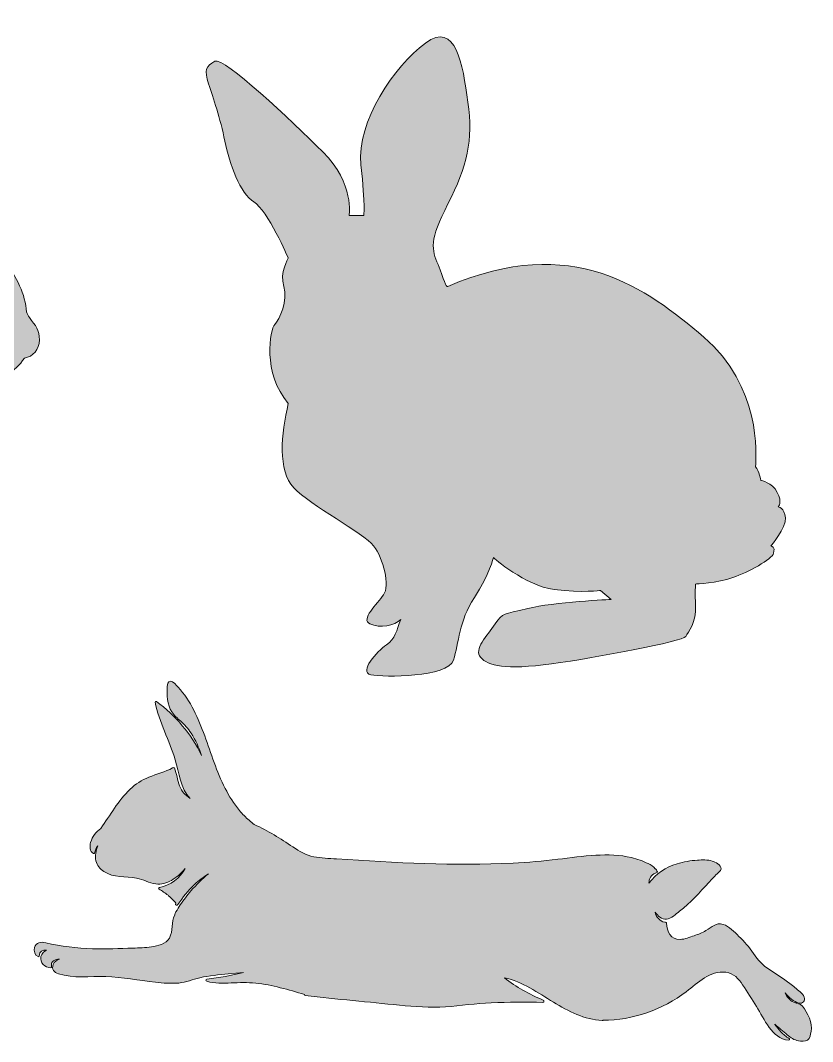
# Model space of a CAD drawing. Header units: inches. Extents: x -2 to 737, y -1000 to -384.
# Drawn here: x 73.3 to 186, y -634.4 to -489.1 of the extents above; entities that cross this region are included whole.
import ezdxf

# ---------------------------------------------------------------- set-up
doc = ezdxf.new("R2010")
doc.units = ezdxf.units.IN
doc.header["$MEASUREMENT"] = 0
doc.layers.add('Layer 1', color=7, linetype='Continuous')

# ---------------------------------------------------------------- blocks, each defined once
blk = doc.blocks.new('block 12')
at = {"layer": 'Layer 1', "true_color": 0x010101}
h = blk.add_hatch(color=178, dxfattribs=at)
h.dxf.hatch_style = 2
edge = h.paths.add_edge_path()
edge.add_spline(control_points=[(0.59, -560.11), (0.59, -561.28), (0.67, -562.43), (1.01, -563.62), (1.54, -565.49), (2.03, -567.46), (2.94, -569.16), (3.21, -569.67), (3.53, -570.12), (3.87, -570.53), (3.64, -570.65), (3.44, -570.81), (3.3, -571.03), (3.4, -571.07), (3.56, -571.16), (3.65, -571.19), (3.45, -571.53), (3.05, -571.63), (2.64, -571.58), (2.77, -571.78), (2.83, -572.11), (2.98, -572.31), (2.21, -572.17), (1.49, -572.04), (0.95, -571.41), (1.4, -572.23), (1.91, -573.43), (2.13, -574.27), (1.84, -574.21), (1.51, -574.37), (1.29, -574.39), (1.49, -574.85), (3.19, -576.88), (1.36, -576.36), (1.84, -576.92), (2.44, -577.23), (2.92, -577.57), (2.6, -577.82), (2.22, -577.73), (1.93, -577.46), (1.97, -577.56), (2, -577.71), (2.05, -577.81), (3.11, -577.91), (3.88, -578.38), (4.68, -578.95), (4.45, -578.95), (4.2, -578.99), (3.96, -578.95), (4.5, -579.01), (4.98, -579.57), (5.49, -579.78), (6.12, -580.04), (6.95, -579.99), (7.49, -580.26), (7.37, -580.3), (7.16, -580.45), (7, -580.5), (8.67, -581.31), (11.27, -580.55), (12.68, -581.26), (12.55, -581.34), (12.39, -581.5), (12.22, -581.59), (12.94, -581.35), (13.85, -581.59), (14.62, -581.43), (15.42, -581.26), (16.07, -580.67), (16.93, -580.88), (16.97, -581.03), (17.04, -581.1), (17.09, -581.23), (17.6, -581.02), (18.12, -580.78), (18.6, -580.53), (18.6, -580.75), (18.75, -580.94), (18.76, -581.16), (19.28, -581.23), (20.64, -580.04), (21.06, -579.66), (21.71, -579.05), (22.13, -578.06), (22.11, -577.13), (22.24, -577.02), (22.39, -576.91), (22.6, -576.84), (23.24, -576.62), (23.61, -576.94), (24.25, -576.52), (24.7, -576.22), (24.82, -575.58), (25.44, -575.89), (25.64, -575.64), (25.84, -575.28), (26.06, -574.93), (26.17, -575.65), (26.25, -576.38), (26.26, -577.11), (26.28, -578.33), (25.93, -579.92), (26.58, -581.03), (27.69, -582.92), (31.51, -582.31), (33.33, -582.32), (35.78, -582.33), (38.2, -582.08), (40.6, -581.66), (43.13, -581.21), (45.67, -581.18), (48.21, -580.91), (50.59, -580.66), (53.03, -581.08), (54.86, -579.2), (54.84, -579.17), (54.82, -579.15), (54.79, -579.12), (55.37, -578.98), (55.94, -578.8), (56.55, -578.55), (56.6, -578.46), (56.61, -578.18), (56.61, -578.08), (56.68, -578.06), (56.76, -578.05), (56.83, -578.04), (56.73, -577.92), (56.68, -577.65), (56.62, -577.55), (57.04, -577.62), (57.5, -577.53), (57.76, -577.2), (56.72, -577.22), (55.57, -576.18), (54.6, -575.89), (54.12, -575.74), (53.45, -575.64), (52.97, -575.4), (52.84, -575.34), (52.71, -575.23), (52.59, -575.12), (53.03, -574.96), (53.5, -574.83), (53.85, -574.79), (53.88, -574.01), (52.46, -572.59), (51.83, -572.19), (50.67, -571.46), (49.87, -572), (49.66, -570.2), (49.41, -568.07), (48.85, -565.95), (48.67, -563.84), (49.01, -563.62), (49.31, -563.31), (49.52, -563.03), (50.08, -562.25), (49.83, -562.06), (50.95, -561.95), (50.99, -561.49), (50.98, -561), (51.04, -560.54), (51.14, -560.59), (51.4, -560.6), (51.5, -560.66), (51.49, -560.16), (51.86, -559.91), (52.3, -559.76), (52.34, -559.39), (52.34, -558.99), (52.39, -558.62), (52.73, -559.13), (53.23, -559.37), (53.72, -559.79), (53.79, -559.01), (53.6, -557.9), (53.95, -557.23), (54.85, -558.04), (54.89, -557.27), (55.35, -556.6), (55.71, -556.09), (55.26, -555.99), (55.97, -556.11), (56.49, -556.2), (56.49, -556.92), (57.15, -556.78), (57.21, -556.19), (57.2, -555.58), (57.25, -554.99), (57.42, -555.03), (57.69, -554.93), (57.86, -554.97), (57.84, -554.25), (58.05, -552.58), (58.96, -552.65), (59.04, -551.07), (59.62, -551.27), (60.31, -550.34), (60.67, -549.84), (60.49, -549.32), (60.65, -548.79), (60.78, -548.37), (61.09, -548.12), (61.2, -547.76), (61.35, -547.22), (61.16, -546.79), (61.44, -546.31), (61.56, -546.12), (61.92, -546.21), (62.06, -545.96), (62.22, -545.69), (62.09, -545.43), (62.19, -545.16), (62.38, -544.6), (62.79, -543.7), (62.59, -543.03), (62.92, -542.72), (63.26, -542.43), (63.46, -542.16), (63.81, -541.65), (64.08, -540.15), (64.75, -540.44), (64.78, -540.01), (64.91, -539.44), (65.2, -539.11), (65.36, -538.91), (65.62, -538.82), (65.84, -538.7), (66.17, -538.93), (66.52, -539.15), (66.85, -539.35), (68, -540.08), (70.02, -540.18), (71.24, -539.55), (72.46, -538.91), (73.14, -538.19), (73.88, -537.17), (75.07, -536.99), (75.96, -535.95), (75.99, -534.59), (76.02, -533.19), (75.45, -532.54), (74.56, -531.42), (74.38, -531.18), (74.27, -530.89), (74.16, -530.61), (74.16, -530.61), (74.16, -530.61), (74.16, -530.61), (73.99, -528.25), (72.72, -525.33), (71.13, -523.74), (70.11, -522.73), (68.91, -521.89), (67.82, -520.95), (66.61, -519.92), (65.21, -519.41), (63.8, -518.68), (63.17, -518.35), (62.54, -517.99), (61.91, -517.63), (64.2, -514.06), (65.46, -509.18), (65.38, -504.99), (65.34, -502.64), (65.03, -500.2), (64.74, -497.87), (64.46, -495.65), (63.35, -492.97), (61.44, -495.79), (60.1, -497.78), (59.5, -500.3), (58.91, -502.64), (58.51, -499.68), (57.58, -497.02), (55.39, -494.68), (53.35, -492.5), (48.85, -489.33), (47.22, -493.59), (45.84, -497.21), (46.32, -502.23), (46.85, -506), (47.39, -509.82), (48.93, -513.22), (50.71, -516.56), (50.74, -517.36), (50.61, -518.49), (50.28, -518.67), (50.44, -519.16), (50.68, -519.75), (50.67, -520.27), (50.61, -520.31), (50.57, -520.32), (50.52, -520.35), (50.67, -520.64), (50.99, -521.15), (51.14, -521.52), (51.06, -521.51), (50.96, -521.52), (50.88, -521.52), (50.9, -521.63), (50.86, -521.72), (50.9, -521.82), (50.46, -521.73), (49.93, -522), (49.45, -522.01), (49.61, -522.21), (49.79, -522.41), (49.93, -522.61), (49.25, -522.64), (50.05, -523.2), (50.27, -523.33), (50.27, -523.38), (50.26, -523.49), (50.26, -523.54), (49.89, -523.69), (49.56, -523.98), (49.15, -523.98), (49.19, -524.07), (49.16, -524.25), (49.19, -524.34), (48.94, -524.37), (48.88, -524.44), (48.88, -524.71), (48.52, -524.72), (48.15, -524.68), (47.78, -524.69), (48.15, -525.28), (48.31, -526.09), (48.75, -526.61), (48.62, -526.54), (48.39, -526.48), (48.25, -526.38), (48.27, -526.48), (48.25, -526.56), (48.28, -526.67), (48.1, -526.61), (47.91, -526.51), (47.73, -526.44), (47.67, -527.06), (47.87, -527.86), (47.8, -528.51), (46.08, -527.18), (43.25, -527.6), (41.16, -528.37), (37.1, -527.21), (33.22, -526.44), (28.99, -527.11), (24.85, -527.77), (20.51, -528.92), (16.9, -531.14), (13.53, -533.22), (10.15, -535.94), (7.36, -538.78), (4.09, -542.12), (2.34, -545.98), (1.18, -550.49), (0.29, -553.98), (-0.63, -557.18), (0.59, -560.11)], knot_values=[0, 0, 0, 0, 1, 1, 1, 2, 2, 2, 3, 3, 3, 4, 4, 4, 5, 5, 5, 6, 6, 6, 7, 7, 7, 8, 8, 8, 9, 9, 9, 10, 10, 10, 11, 11, 11, 12, 12, 12, 13, 13, 13, 14, 14, 14, 15, 15, 15, 16, 16, 16, 17, 17, 17, 18, 18, 18, 19, 19, 19, 20, 20, 20, 21, 21, 21, 22, 22, 22, 23, 23, 23, 24, 24, 24, 25, 25, 25, 26, 26, 26, 27, 27, 27, 28, 28, 28, 29, 29, 29, 30, 30, 30, 31, 31, 31, 32, 32, 32, 33, 33, 33, 34, 34, 34, 35, 35, 35, 36, 36, 36, 37, 37, 37, 38, 38, 38, 39, 39, 39, 40, 40, 40, 41, 41, 41, 42, 42, 42, 43, 43, 43, 44, 44, 44, 45, 45, 45, 46, 46, 46, 47, 47, 47, 48, 48, 48, 49, 49, 49, 50, 50, 50, 51, 51, 51, 52, 52, 52, 53, 53, 53, 54, 54, 54, 55, 55, 55, 56, 56, 56, 57, 57, 57, 58, 58, 58, 59, 59, 59, 60, 60, 60, 61, 61, 61, 62, 62, 62, 63, 63, 63, 64, 64, 64, 65, 65, 65, 66, 66, 66, 67, 67, 67, 68, 68, 68, 69, 69, 69, 70, 70, 70, 71, 71, 71, 72, 72, 72, 73, 73, 73, 74, 74, 74, 75, 75, 75, 76, 76, 76, 77, 77, 77, 78, 78, 78, 79, 79, 79, 80, 80, 80, 81, 81, 81, 82, 82, 82, 83, 83, 83, 84, 84, 84, 85, 85, 85, 86, 86, 86, 87, 87, 87, 88, 88, 88, 89, 89, 89, 90, 90, 90, 91, 91, 91, 92, 92, 92, 93, 93, 93, 94, 94, 94, 95, 95, 95, 96, 96, 96, 97, 97, 97, 98, 98, 98, 99, 99, 99, 100, 100, 100, 101, 101, 101, 102, 102, 102, 103, 103, 103, 104, 104, 104, 105, 105, 105, 106, 106, 106, 107, 107, 107, 108, 108, 108, 109, 109, 109, 110, 110, 110, 111, 111, 111, 112, 112, 112, 113, 113, 113, 114, 114, 114, 115, 115, 115, 116, 116, 116, 117, 117, 117, 118, 118, 118, 119, 119, 119, 120, 120, 120, 120], degree=3, periodic=1)
edge = h.paths.add_edge_path()
edge.add_spline(control_points=[(38.67, -574.02), (39.26, -572.93), (39.44, -571.56), (39.77, -570.37), (39.9, -569.88), (40.31, -569.1), (40.59, -568.37), (40.86, -569.03), (41.12, -569.69), (41.41, -570.33), (41.86, -571.31), (42.04, -572.49), (42.44, -573.52), (41.12, -573.47), (40.05, -573.32), (38.67, -574.02)], knot_values=[0, 0, 0, 0, 1, 1, 1, 2, 2, 2, 3, 3, 3, 4, 4, 4, 5, 5, 5, 5], degree=3, periodic=1)
at = {"layer": 'Layer 1', "lineweight": 0}
for points, knots in [([(0.59, -560.11), (0.59, -561.28), (0.67, -562.43), (1.01, -563.62), (1.54, -565.49), (2.03, -567.46), (2.94, -569.16), (3.21, -569.67), (3.53, -570.12), (3.87, -570.53), (3.64, -570.65), (3.44, -570.81), (3.3, -571.03), (3.4, -571.07), (3.56, -571.16), (3.65, -571.19), (3.45, -571.53), (3.05, -571.63), (2.64, -571.58), (2.77, -571.78), (2.83, -572.11), (2.98, -572.31), (2.21, -572.17), (1.49, -572.04), (0.95, -571.41), (1.4, -572.23), (1.91, -573.43), (2.13, -574.27), (1.84, -574.21), (1.51, -574.37), (1.29, -574.39), (1.49, -574.85), (3.19, -576.88), (1.36, -576.36), (1.84, -576.92), (2.44, -577.23), (2.92, -577.57), (2.6, -577.82), (2.22, -577.73), (1.93, -577.46), (1.97, -577.56), (2, -577.71), (2.05, -577.81), (3.11, -577.91), (3.88, -578.38), (4.68, -578.95), (4.45, -578.95), (4.2, -578.99), (3.96, -578.95), (4.5, -579.01), (4.98, -579.57), (5.49, -579.78), (6.12, -580.04), (6.95, -579.99), (7.49, -580.26), (7.37, -580.3), (7.16, -580.45), (7, -580.5), (8.67, -581.31), (11.27, -580.55), (12.68, -581.26), (12.55, -581.34), (12.39, -581.5), (12.22, -581.59), (12.94, -581.35), (13.85, -581.59), (14.62, -581.43), (15.42, -581.26), (16.07, -580.67), (16.93, -580.88), (16.97, -581.03), (17.04, -581.1), (17.09, -581.23), (17.6, -581.02), (18.12, -580.78), (18.6, -580.53), (18.6, -580.75), (18.75, -580.94), (18.76, -581.16), (19.28, -581.23), (20.64, -580.04), (21.06, -579.66), (21.71, -579.05), (22.13, -578.06), (22.11, -577.13), (22.24, -577.02), (22.39, -576.91), (22.6, -576.84), (23.24, -576.62), (23.61, -576.94), (24.25, -576.52), (24.7, -576.22), (24.82, -575.58), (25.44, -575.89), (25.64, -575.64), (25.84, -575.28), (26.06, -574.93), (26.17, -575.65), (26.25, -576.38), (26.26, -577.11), (26.28, -578.33), (25.93, -579.92), (26.58, -581.03), (27.69, -582.92), (31.51, -582.31), (33.33, -582.32), (35.78, -582.33), (38.2, -582.08), (40.6, -581.66), (43.13, -581.21), (45.67, -581.18), (48.21, -580.91), (50.59, -580.66), (53.03, -581.08), (54.86, -579.2), (54.84, -579.17), (54.82, -579.15), (54.79, -579.12), (55.37, -578.98), (55.94, -578.8), (56.55, -578.55), (56.6, -578.46), (56.61, -578.18), (56.61, -578.08), (56.68, -578.06), (56.76, -578.05), (56.83, -578.04), (56.73, -577.92), (56.68, -577.65), (56.62, -577.55), (57.04, -577.62), (57.5, -577.53), (57.76, -577.2), (56.72, -577.22), (55.57, -576.18), (54.6, -575.89), (54.12, -575.74), (53.45, -575.64), (52.97, -575.4), (52.84, -575.34), (52.71, -575.23), (52.59, -575.12), (53.03, -574.96), (53.5, -574.83), (53.85, -574.79), (53.88, -574.01), (52.46, -572.59), (51.83, -572.19), (50.67, -571.46), (49.87, -572), (49.66, -570.2), (49.41, -568.07), (48.85, -565.95), (48.67, -563.84), (49.01, -563.62), (49.31, -563.31), (49.52, -563.03), (50.08, -562.25), (49.83, -562.06), (50.95, -561.95), (50.99, -561.49), (50.98, -561), (51.04, -560.54), (51.14, -560.59), (51.4, -560.6), (51.5, -560.66), (51.49, -560.16), (51.86, -559.91), (52.3, -559.76), (52.34, -559.39), (52.34, -558.99), (52.39, -558.62), (52.73, -559.13), (53.23, -559.37), (53.72, -559.79), (53.79, -559.01), (53.6, -557.9), (53.95, -557.23), (54.85, -558.04), (54.89, -557.27), (55.35, -556.6), (55.71, -556.09), (55.26, -555.99), (55.97, -556.11), (56.49, -556.2), (56.49, -556.92), (57.15, -556.78), (57.21, -556.19), (57.2, -555.58), (57.25, -554.99), (57.42, -555.03), (57.69, -554.93), (57.86, -554.97), (57.84, -554.25), (58.05, -552.58), (58.96, -552.65), (59.04, -551.07), (59.62, -551.27), (60.31, -550.34), (60.67, -549.84), (60.49, -549.32), (60.65, -548.79), (60.78, -548.37), (61.09, -548.12), (61.2, -547.76), (61.35, -547.22), (61.16, -546.79), (61.44, -546.31), (61.56, -546.12), (61.92, -546.21), (62.06, -545.96), (62.22, -545.69), (62.09, -545.43), (62.19, -545.16), (62.38, -544.6), (62.79, -543.7), (62.59, -543.03), (62.92, -542.72), (63.26, -542.43), (63.46, -542.16), (63.81, -541.65), (64.08, -540.15), (64.75, -540.44), (64.78, -540.01), (64.91, -539.44), (65.2, -539.11), (65.36, -538.91), (65.62, -538.82), (65.84, -538.7), (66.17, -538.93), (66.52, -539.15), (66.85, -539.35), (68, -540.08), (70.02, -540.18), (71.24, -539.55), (72.46, -538.91), (73.14, -538.19), (73.88, -537.17), (75.07, -536.99), (75.96, -535.95), (75.99, -534.59), (76.02, -533.19), (75.45, -532.54), (74.56, -531.42), (74.38, -531.18), (74.27, -530.89), (74.16, -530.61), (74.16, -530.61), (74.16, -530.61), (74.16, -530.61), (73.99, -528.25), (72.72, -525.33), (71.13, -523.74), (70.11, -522.73), (68.91, -521.89), (67.82, -520.95), (66.61, -519.92), (65.21, -519.41), (63.8, -518.68), (63.17, -518.35), (62.54, -517.99), (61.91, -517.63), (64.2, -514.06), (65.46, -509.18), (65.38, -504.99), (65.34, -502.64), (65.03, -500.2), (64.74, -497.87), (64.46, -495.65), (63.35, -492.97), (61.44, -495.79), (60.1, -497.78), (59.5, -500.3), (58.91, -502.64), (58.51, -499.68), (57.58, -497.02), (55.39, -494.68), (53.35, -492.5), (48.85, -489.33), (47.22, -493.59), (45.84, -497.21), (46.32, -502.23), (46.85, -506), (47.39, -509.82), (48.93, -513.22), (50.71, -516.56), (50.74, -517.36), (50.61, -518.49), (50.28, -518.67), (50.44, -519.16), (50.68, -519.75), (50.67, -520.27), (50.61, -520.31), (50.57, -520.32), (50.52, -520.35), (50.67, -520.64), (50.99, -521.15), (51.14, -521.52), (51.06, -521.51), (50.96, -521.52), (50.88, -521.52), (50.9, -521.63), (50.86, -521.72), (50.9, -521.82), (50.46, -521.73), (49.93, -522), (49.45, -522.01), (49.61, -522.21), (49.79, -522.41), (49.93, -522.61), (49.25, -522.64), (50.05, -523.2), (50.27, -523.33), (50.27, -523.38), (50.26, -523.49), (50.26, -523.54), (49.89, -523.69), (49.56, -523.98), (49.15, -523.98), (49.19, -524.07), (49.16, -524.25), (49.19, -524.34), (48.94, -524.37), (48.88, -524.44), (48.88, -524.71), (48.52, -524.72), (48.15, -524.68), (47.78, -524.69), (48.15, -525.28), (48.31, -526.09), (48.75, -526.61), (48.62, -526.54), (48.39, -526.48), (48.25, -526.38), (48.27, -526.48), (48.25, -526.56), (48.28, -526.67), (48.1, -526.61), (47.91, -526.51), (47.73, -526.44), (47.67, -527.06), (47.87, -527.86), (47.8, -528.51), (46.08, -527.18), (43.25, -527.6), (41.16, -528.37), (37.1, -527.21), (33.22, -526.44), (28.99, -527.11), (24.85, -527.77), (20.51, -528.92), (16.9, -531.14), (13.53, -533.22), (10.15, -535.94), (7.36, -538.78), (4.09, -542.12), (2.34, -545.98), (1.18, -550.49), (0.29, -553.98), (-0.63, -557.18), (0.59, -560.11)], [0, 0, 0, 0, 1, 1, 1, 2, 2, 2, 3, 3, 3, 4, 4, 4, 5, 5, 5, 6, 6, 6, 7, 7, 7, 8, 8, 8, 9, 9, 9, 10, 10, 10, 11, 11, 11, 12, 12, 12, 13, 13, 13, 14, 14, 14, 15, 15, 15, 16, 16, 16, 17, 17, 17, 18, 18, 18, 19, 19, 19, 20, 20, 20, 21, 21, 21, 22, 22, 22, 23, 23, 23, 24, 24, 24, 25, 25, 25, 26, 26, 26, 27, 27, 27, 28, 28, 28, 29, 29, 29, 30, 30, 30, 31, 31, 31, 32, 32, 32, 33, 33, 33, 34, 34, 34, 35, 35, 35, 36, 36, 36, 37, 37, 37, 38, 38, 38, 39, 39, 39, 40, 40, 40, 41, 41, 41, 42, 42, 42, 43, 43, 43, 44, 44, 44, 45, 45, 45, 46, 46, 46, 47, 47, 47, 48, 48, 48, 49, 49, 49, 50, 50, 50, 51, 51, 51, 52, 52, 52, 53, 53, 53, 54, 54, 54, 55, 55, 55, 56, 56, 56, 57, 57, 57, 58, 58, 58, 59, 59, 59, 60, 60, 60, 61, 61, 61, 62, 62, 62, 63, 63, 63, 64, 64, 64, 65, 65, 65, 66, 66, 66, 67, 67, 67, 68, 68, 68, 69, 69, 69, 70, 70, 70, 71, 71, 71, 72, 72, 72, 73, 73, 73, 74, 74, 74, 75, 75, 75, 76, 76, 76, 77, 77, 77, 78, 78, 78, 79, 79, 79, 80, 80, 80, 81, 81, 81, 82, 82, 82, 83, 83, 83, 84, 84, 84, 85, 85, 85, 86, 86, 86, 87, 87, 87, 88, 88, 88, 89, 89, 89, 90, 90, 90, 91, 91, 91, 92, 92, 92, 93, 93, 93, 94, 94, 94, 95, 95, 95, 96, 96, 96, 97, 97, 97, 98, 98, 98, 99, 99, 99, 100, 100, 100, 101, 101, 101, 102, 102, 102, 103, 103, 103, 104, 104, 104, 105, 105, 105, 106, 106, 106, 107, 107, 107, 108, 108, 108, 109, 109, 109, 110, 110, 110, 111, 111, 111, 112, 112, 112, 113, 113, 113, 114, 114, 114, 115, 115, 115, 116, 116, 116, 117, 117, 117, 118, 118, 118, 119, 119, 119, 120, 120, 120, 120]), ([(38.67, -574.02), (39.26, -572.93), (39.44, -571.56), (39.77, -570.37), (39.9, -569.88), (40.31, -569.1), (40.59, -568.37), (40.86, -569.03), (41.12, -569.69), (41.41, -570.33), (41.86, -571.31), (42.04, -572.49), (42.44, -573.52), (41.12, -573.47), (40.05, -573.32), (38.67, -574.02)], [0, 0, 0, 0, 1, 1, 1, 2, 2, 2, 3, 3, 3, 4, 4, 4, 5, 5, 5, 5])]:
    blk.add_open_spline(points, degree=3, knots=knots, dxfattribs=at)
blk = doc.blocks.new('block 11')
at = {"layer": 'Layer 1', "true_color": 0x231f20}
h = blk.add_hatch(color=179, dxfattribs=at)
h.dxf.hatch_style = 2
edge = h.paths.add_edge_path()
edge.add_spline(control_points=[(134.13, -526.97), (133.76, -527.13), (133.62, -526.06), (132.71, -523.87), (131.81, -521.68), (131.42, -520.51), (134.13, -515.22), (136.84, -509.93), (137.75, -506.19), (136.97, -500.76), (136.2, -495.34), (135.29, -489.15), (130.91, -492.37), (126.52, -495.6), (121.1, -503.6), (121.74, -509.67), (122.39, -515.74), (122.13, -516.9), (122.13, -516.9), (122.13, -516.9), (120.06, -516.9), (120.06, -516.9), (120.06, -516.9), (120.84, -512.38), (116.32, -507.86), (111.8, -503.35), (102.25, -494.31), (100.96, -494.96), (99.67, -495.6), (99.41, -496.25), (100.06, -498.18), (100.7, -500.12), (101.73, -503.09), (102.38, -506.31), (103.02, -509.54), (104.57, -513.8), (106.51, -514.96), (108.45, -516.12), (111.41, -522.97), (111.41, -522.97), (111.41, -522.97), (110.12, -525.03), (110.77, -526.97), (111.41, -528.9), (110.12, -531.74), (109.48, -532.39), (108.83, -533.03), (107.67, -539.36), (111.41, -543.62), (110.38, -548.01), (109.87, -553.17), (112.19, -555.62), (114.51, -558.08), (122.13, -562.08), (123.55, -563.88), (124.97, -565.69), (125.87, -569.56), (124.97, -570.85), (124.06, -572.15), (121.61, -574.34), (123.03, -574.99), (124.45, -575.63), (126.52, -575.24), (127.42, -574.34), (126.78, -576.02), (126.65, -577.05), (125.36, -577.95), (124.06, -578.86), (121.35, -581.83), (123.16, -582.21), (124.97, -582.6), (134.13, -582.6), (134.91, -580.15), (135.68, -577.7), (135.68, -574.6), (137.88, -571.24), (140.07, -567.89), (140.59, -565.56), (140.59, -565.56), (140.59, -565.56), (145.1, -569.56), (149.24, -570.08), (153.37, -570.6), (155.82, -570.21), (155.82, -570.21), (155.82, -570.21), (157.37, -571.5), (157.37, -571.5), (157.37, -571.5), (149.11, -571.89), (145.49, -572.79), (141.88, -573.69), (142.01, -573.31), (140.84, -574.99), (139.68, -576.66), (137.75, -578.6), (138.78, -579.76), (139.81, -580.92), (142.26, -581.57), (148.85, -580.66), (155.43, -579.76), (167.56, -577.44), (167.95, -576.79), (168.34, -576.15), (169.5, -574.6), (169.37, -572.53), (169.24, -570.47), (169.37, -569.31), (169.37, -569.31), (169.37, -569.31), (172.47, -569.18), (174.66, -568.4), (176.86, -567.63), (180.21, -565.82), (180.47, -564.92), (180.73, -564.01), (180.09, -563.88), (180.09, -563.88), (180.09, -563.88), (182.28, -561.3), (182.15, -559.88), (182.02, -558.46), (181.12, -558.33), (181.12, -558.33), (181.12, -558.33), (181.76, -557.69), (180.99, -556.27), (180.21, -554.85), (178.67, -554.59), (178.67, -554.59), (178.67, -554.59), (178.41, -553.17), (177.89, -552.65), (178.02, -550.85), (178.67, -541.17), (170.53, -534.2), (162.4, -527.23), (151.82, -519.35), (134.13, -526.97)], knot_values=[0, 0, 0, 0, 1, 1, 1, 2, 2, 2, 3, 3, 3, 4, 4, 4, 5, 5, 5, 6, 6, 6, 7, 7, 7, 8, 8, 8, 9, 9, 9, 10, 10, 10, 11, 11, 11, 12, 12, 12, 13, 13, 13, 14, 14, 14, 15, 15, 15, 16, 16, 16, 17, 17, 17, 18, 18, 18, 19, 19, 19, 20, 20, 20, 21, 21, 21, 22, 22, 22, 23, 23, 23, 24, 24, 24, 25, 25, 25, 26, 26, 26, 27, 27, 27, 28, 28, 28, 29, 29, 29, 30, 30, 30, 31, 31, 31, 32, 32, 32, 33, 33, 33, 34, 34, 34, 35, 35, 35, 36, 36, 36, 37, 37, 37, 38, 38, 38, 39, 39, 39, 40, 40, 40, 41, 41, 41, 42, 42, 42, 43, 43, 43, 44, 44, 44, 45, 45, 45, 46, 46, 46, 46], degree=3, periodic=1)
at = {"layer": 'Layer 1', "lineweight": 0}
blk.add_open_spline([(134.13, -526.97), (133.76, -527.13), (133.62, -526.06), (132.71, -523.87), (131.81, -521.68), (131.42, -520.51), (134.13, -515.22), (136.84, -509.93), (137.75, -506.19), (136.97, -500.76), (136.2, -495.34), (135.29, -489.15), (130.91, -492.37), (126.52, -495.6), (121.1, -503.6), (121.74, -509.67), (122.39, -515.74), (122.13, -516.9), (122.13, -516.9), (122.13, -516.9), (120.06, -516.9), (120.06, -516.9), (120.06, -516.9), (120.84, -512.38), (116.32, -507.86), (111.8, -503.35), (102.25, -494.31), (100.96, -494.96), (99.67, -495.6), (99.41, -496.25), (100.06, -498.18), (100.7, -500.12), (101.73, -503.09), (102.38, -506.31), (103.02, -509.54), (104.57, -513.8), (106.51, -514.96), (108.45, -516.12), (111.41, -522.97), (111.41, -522.97), (111.41, -522.97), (110.12, -525.03), (110.77, -526.97), (111.41, -528.9), (110.12, -531.74), (109.48, -532.39), (108.83, -533.03), (107.67, -539.36), (111.41, -543.62), (110.38, -548.01), (109.87, -553.17), (112.19, -555.62), (114.51, -558.08), (122.13, -562.08), (123.55, -563.88), (124.97, -565.69), (125.87, -569.56), (124.97, -570.85), (124.06, -572.15), (121.61, -574.34), (123.03, -574.99), (124.45, -575.63), (126.52, -575.24), (127.42, -574.34), (126.78, -576.02), (126.65, -577.05), (125.36, -577.95), (124.06, -578.86), (121.35, -581.83), (123.16, -582.21), (124.97, -582.6), (134.13, -582.6), (134.91, -580.15), (135.68, -577.7), (135.68, -574.6), (137.88, -571.24), (140.07, -567.89), (140.59, -565.56), (140.59, -565.56), (140.59, -565.56), (145.1, -569.56), (149.24, -570.08), (153.37, -570.6), (155.82, -570.21), (155.82, -570.21), (155.82, -570.21), (157.37, -571.5), (157.37, -571.5), (157.37, -571.5), (149.11, -571.89), (145.49, -572.79), (141.88, -573.69), (142.01, -573.31), (140.84, -574.99), (139.68, -576.66), (137.75, -578.6), (138.78, -579.76), (139.81, -580.92), (142.26, -581.57), (148.85, -580.66), (155.43, -579.76), (167.56, -577.44), (167.95, -576.79), (168.34, -576.15), (169.5, -574.6), (169.37, -572.53), (169.24, -570.47), (169.37, -569.31), (169.37, -569.31), (169.37, -569.31), (172.47, -569.18), (174.66, -568.4), (176.86, -567.63), (180.21, -565.82), (180.47, -564.92), (180.73, -564.01), (180.09, -563.88), (180.09, -563.88), (180.09, -563.88), (182.28, -561.3), (182.15, -559.88), (182.02, -558.46), (181.12, -558.33), (181.12, -558.33), (181.12, -558.33), (181.76, -557.69), (180.99, -556.27), (180.21, -554.85), (178.67, -554.59), (178.67, -554.59), (178.67, -554.59), (178.41, -553.17), (177.89, -552.65), (178.02, -550.85), (178.67, -541.17), (170.53, -534.2), (162.4, -527.23), (151.82, -519.35), (134.13, -526.97)], degree=3, knots=[0, 0, 0, 0, 1, 1, 1, 2, 2, 2, 3, 3, 3, 4, 4, 4, 5, 5, 5, 6, 6, 6, 7, 7, 7, 8, 8, 8, 9, 9, 9, 10, 10, 10, 11, 11, 11, 12, 12, 12, 13, 13, 13, 14, 14, 14, 15, 15, 15, 16, 16, 16, 17, 17, 17, 18, 18, 18, 19, 19, 19, 20, 20, 20, 21, 21, 21, 22, 22, 22, 23, 23, 23, 24, 24, 24, 25, 25, 25, 26, 26, 26, 27, 27, 27, 28, 28, 28, 29, 29, 29, 30, 30, 30, 31, 31, 31, 32, 32, 32, 33, 33, 33, 34, 34, 34, 35, 35, 35, 36, 36, 36, 37, 37, 37, 38, 38, 38, 39, 39, 39, 40, 40, 40, 41, 41, 41, 42, 42, 42, 43, 43, 43, 44, 44, 44, 45, 45, 45, 46, 46, 46, 46], dxfattribs=at)
at = {"layer": 'Layer 1'}
blk.add_blockref('block 12', (0, 0), dxfattribs=at)

msp = doc.modelspace()

# ---------------------------------------------------------------- hatches: boundary and pattern name
at = {"layer": 'Layer 1', "true_color": 0x010101}
h = msp.add_hatch(color=178, dxfattribs=at)
h.dxf.hatch_style = 2
edge = h.paths.add_edge_path()
edge.add_spline(control_points=[(184.56, -629.34), (184.25, -628.96), (183.75, -629), (183.32, -628.78), (182.76, -628.5), (182.35, -628.03), (182.11, -627.47), (182.65, -628.08), (183.29, -628.75), (184.08, -628.93), (184.61, -629.04), (184.98, -628.59), (184.83, -628.08), (184.74, -627.75), (184.46, -627.52), (184.22, -627.31), (183.74, -626.91), (183.27, -626.51), (182.77, -626.13), (181.86, -625.43), (180.9, -624.8), (179.93, -624.18), (178.94, -623.55), (178.23, -622.82), (177.58, -621.85), (176.98, -620.96), (176.3, -620.16), (175.52, -619.42), (174.87, -618.8), (174.16, -618.01), (173.28, -617.72), (172.27, -617.4), (171.65, -618.14), (170.84, -618.6), (170.31, -618.9), (169.73, -619.13), (169.15, -619.33), (168.52, -619.55), (167.84, -619.83), (167.17, -619.87), (165.84, -619.94), (165.28, -618.7), (165.21, -617.57), (165.26, -617.54), (165.25, -617.45), (165.18, -617.44), (165.14, -617.38), (165.05, -617.37), (164.98, -617.41), (164.28, -617.26), (163.7, -616.67), (163.62, -615.96), (163.96, -616.52), (164.55, -617.05), (165.22, -616.99), (165.88, -616.92), (166.57, -616.25), (167.08, -615.86), (168.62, -614.66), (169.92, -613.17), (171.26, -611.76), (171.64, -611.35), (172.02, -610.94), (172.41, -610.54), (172.57, -610.37), (172.94, -610.11), (172.98, -609.84), (173.06, -609.27), (172.15, -608.85), (171.74, -608.71), (171.07, -608.49), (170.32, -608.55), (169.63, -608.59), (168.64, -608.65), (167.67, -608.81), (166.73, -609.1), (165.14, -609.6), (163.7, -610.5), (162.73, -611.86), (162.69, -611.24), (163.06, -610.66), (163.63, -610.44), (163.64, -610.44), (163.64, -610.43), (163.64, -610.43), (163.72, -610.4), (163.81, -610.38), (163.89, -610.36), (164.02, -610.34), (163.96, -610.16), (163.84, -610.17), (163.86, -610.04), (163.8, -609.9), (163.64, -609.84), (163.63, -609.84), (163.62, -609.84), (163.61, -609.84), (163.43, -609.48), (162.98, -609.26), (162.63, -609.08), (161.87, -608.7), (161.07, -608.42), (160.24, -608.22), (158.58, -607.83), (156.86, -607.79), (155.16, -607.89), (153.35, -607.99), (151.56, -608.25), (149.76, -608.46), (147.64, -608.71), (145.51, -608.89), (143.38, -609), (135.01, -609.44), (126.63, -608.95), (118.27, -608.4), (117.19, -608.33), (116.09, -608.31), (115.02, -608.1), (113.92, -607.88), (112.98, -607.34), (112.06, -606.71), (110.31, -605.51), (108.51, -604.4), (106.56, -603.53), (106.32, -603.32), (106.07, -603.13), (105.83, -602.92), (105.34, -602.49), (104.88, -602.03), (104.46, -601.53), (103.65, -600.56), (102.99, -599.49), (102.42, -598.37), (101.2, -595.99), (100.43, -593.41), (99.51, -590.9), (98.6, -588.46), (97.52, -585.9), (95.72, -583.97), (95.48, -583.71), (95.04, -583.12), (94.62, -583.13), (94.22, -583.14), (94.21, -583.57), (94.19, -583.87), (94.14, -585.09), (94.14, -586.46), (94.84, -587.51), (95.18, -588.02), (95.64, -588.41), (96.09, -588.82), (96.65, -589.32), (97.15, -589.87), (97.57, -590.51), (98.23, -591.49), (98.67, -592.57), (99.06, -593.68), (97.61, -590.63), (95.36, -588.02), (92.63, -586.02), (92.56, -585.97), (92.41, -586.01), (92.44, -586.12), (93.04, -588.98), (94.5, -591.54), (95.31, -594.33), (95.84, -596.13), (96.08, -598.42), (97.42, -599.8), (96.77, -599.36), (96.22, -598.79), (95.93, -598.03), (95.61, -597.19), (95.58, -596.28), (95.19, -595.47), (95.16, -595.4), (95.08, -595.41), (95.04, -595.45), (95.01, -595.45), (94.98, -595.45), (94.95, -595.46), (93.88, -596.05), (92.67, -596.33), (91.54, -596.79), (90.55, -597.19), (89.66, -597.76), (88.89, -598.51), (87.21, -600.1), (86.06, -602.2), (84.72, -604.07), (84.03, -604.54), (83.51, -605.25), (83.28, -606.06), (83.11, -606.63), (83.14, -607.32), (83.69, -607.66), (83.75, -607.7), (83.84, -607.64), (83.85, -607.58), (83.9, -607.18), (84.05, -606.84), (84.3, -606.55), (84.05, -607.23), (83.84, -607.96), (84.02, -608.68), (84.17, -609.33), (84.62, -609.85), (85.17, -610.2), (86.57, -611.11), (88.24, -610.89), (89.81, -611.15), (90.76, -611.3), (91.59, -611.88), (92.54, -611.97), (93.32, -612.05), (94.12, -611.84), (94.79, -611.46), (95.46, -611.08), (96.03, -610.56), (96.54, -610), (96.6, -609.92), (96.67, -609.84), (96.74, -609.76), (96.01, -611.16), (94.65, -612.19), (93.06, -612.45), (92.94, -612.47), (92.91, -612.65), (93.02, -612.71), (93.46, -612.97), (93.89, -613.26), (94.29, -613.58), (94.4, -613.67), (95.5, -614.7), (95.41, -614.75), (95.25, -614.85), (95.4, -615.07), (95.56, -614.99), (95.56, -614.99), (95.56, -614.99), (95.57, -614.99), (95.59, -614.98), (95.62, -614.97), (95.64, -614.94), (95.64, -614.94), (95.65, -614.93), (95.65, -614.92), (95.66, -614.91), (95.67, -614.9), (95.68, -614.89), (96.42, -613.88), (97.13, -612.91), (98.04, -612.05), (98.68, -611.46), (99.36, -610.97), (100.07, -610.51), (99.15, -611.24), (98.31, -612.08), (97.55, -612.96), (97, -613.59), (96.5, -614.25), (96.04, -614.95), (95.82, -615.27), (95.62, -615.6), (95.42, -615.93), (95.33, -616.09), (95.22, -616.22), (95.25, -616.37), (94.72, -617.4), (95.04, -618.64), (94.49, -619.66), (94.01, -620.54), (92.82, -620.76), (91.93, -620.9), (91.05, -621.04), (90.16, -621.06), (89.28, -621.09), (87.37, -621.17), (85.46, -621.24), (83.55, -621.19), (81.29, -621.13), (79.1, -620.84), (76.89, -620.33), (76.21, -620.17), (75.5, -620.26), (75.29, -621.03), (75.16, -621.52), (75.33, -622.07), (75.79, -622.31), (75.86, -622.35), (75.96, -622.31), (75.96, -622.22), (75.92, -621.5), (76.47, -621.35), (77.02, -621.37), (76.63, -621.53), (76.31, -621.86), (76.21, -622.3), (76.01, -623.15), (76.79, -623.91), (77.61, -623.89), (77.69, -623.89), (77.73, -623.82), (77.72, -623.75), (77.55, -622.95), (78.19, -622.7), (78.86, -622.66), (78.46, -622.79), (78.12, -623.01), (77.95, -623.43), (77.68, -624.08), (78.1, -624.57), (78.71, -624.76), (80.85, -625.43), (83.22, -625.08), (85.43, -625.15), (87.8, -625.23), (90.13, -625.69), (92.49, -625.94), (93.59, -626.06), (94.71, -626.16), (95.82, -626.06), (96.86, -625.96), (97.82, -625.55), (98.83, -625.31), (100.15, -624.99), (101.52, -624.91), (102.87, -624.77), (102.87, -624.77), (105.05, -624.56), (105.05, -624.56), (103.33, -625), (101.58, -625.32), (99.81, -625.51), (99.64, -625.53), (99.62, -625.76), (99.79, -625.81), (100.93, -626.15), (102.09, -626.12), (103.27, -626.05), (104.44, -625.99), (105.6, -625.96), (106.77, -626.08), (109.14, -626.32), (111.43, -627.01), (113.69, -627.7), (113.7, -627.76), (113.73, -627.81), (113.8, -627.82), (116.05, -628.16), (118.34, -628.32), (120.6, -628.55), (122.81, -628.77), (125.01, -629), (127.21, -629.21), (129.39, -629.43), (131.58, -629.59), (133.77, -629.44), (135.94, -629.29), (138.1, -628.97), (140.28, -628.87), (142.73, -628.76), (145.18, -628.78), (147.63, -628.81), (147.83, -628.81), (147.84, -628.55), (147.68, -628.48), (145.67, -627.69), (143.85, -626.63), (142.16, -625.3), (144.7, -625.86), (146.94, -627.46), (149.13, -628.78), (151.27, -630.07), (153.53, -631.27), (156.08, -631.39), (156.13, -631.39), (156.16, -631.37), (156.19, -631.35), (160.41, -631.38), (164.69, -629.83), (168.04, -627.29), (169.69, -626.04), (171.4, -624.24), (173.67, -624.53), (174.8, -624.67), (175.47, -625.43), (176.06, -626.33), (176.73, -627.35), (177.39, -628.36), (178.03, -629.39), (179.16, -631.19), (180.17, -633.92), (182.59, -634.21), (182.7, -634.22), (182.75, -634.13), (182.74, -634.05), (182.75, -634.02), (182.74, -633.99), (182.71, -633.97), (182.7, -633.97), (182.7, -633.97), (182.7, -633.97), (182.69, -633.96), (182.69, -633.96), (182.68, -633.96), (182.22, -633.67), (181.85, -633.4), (181.5, -632.98), (181.2, -632.64), (180.92, -632.29), (180.62, -631.95), (180.62, -631.95), (180.62, -631.94), (180.63, -631.93), (181.21, -632.43), (181.81, -632.93), (182.41, -633.43), (182.89, -633.82), (183.38, -634.19), (184.01, -634.27), (184.34, -634.32), (185, -634.39), (185.3, -634.19), (185.64, -633.96), (185.73, -633.32), (185.79, -632.95), (186.01, -631.71), (185.34, -630.3), (184.56, -629.34)], knot_values=[0, 0, 0, 0, 1, 1, 1, 2, 2, 2, 3, 3, 3, 4, 4, 4, 5, 5, 5, 6, 6, 6, 7, 7, 7, 8, 8, 8, 9, 9, 9, 10, 10, 10, 11, 11, 11, 12, 12, 12, 13, 13, 13, 14, 14, 14, 15, 15, 15, 16, 16, 16, 17, 17, 17, 18, 18, 18, 19, 19, 19, 20, 20, 20, 21, 21, 21, 22, 22, 22, 23, 23, 23, 24, 24, 24, 25, 25, 25, 26, 26, 26, 27, 27, 27, 28, 28, 28, 29, 29, 29, 30, 30, 30, 31, 31, 31, 32, 32, 32, 33, 33, 33, 34, 34, 34, 35, 35, 35, 36, 36, 36, 37, 37, 37, 38, 38, 38, 39, 39, 39, 40, 40, 40, 41, 41, 41, 42, 42, 42, 43, 43, 43, 44, 44, 44, 45, 45, 45, 46, 46, 46, 47, 47, 47, 48, 48, 48, 49, 49, 49, 50, 50, 50, 51, 51, 51, 52, 52, 52, 53, 53, 53, 54, 54, 54, 55, 55, 55, 56, 56, 56, 57, 57, 57, 58, 58, 58, 59, 59, 59, 60, 60, 60, 61, 61, 61, 62, 62, 62, 63, 63, 63, 64, 64, 64, 65, 65, 65, 66, 66, 66, 67, 67, 67, 68, 68, 68, 69, 69, 69, 70, 70, 70, 71, 71, 71, 72, 72, 72, 73, 73, 73, 74, 74, 74, 75, 75, 75, 76, 76, 76, 77, 77, 77, 78, 78, 78, 79, 79, 79, 80, 80, 80, 81, 81, 81, 82, 82, 82, 83, 83, 83, 84, 84, 84, 85, 85, 85, 86, 86, 86, 87, 87, 87, 88, 88, 88, 89, 89, 89, 90, 90, 90, 91, 91, 91, 92, 92, 92, 93, 93, 93, 94, 94, 94, 95, 95, 95, 96, 96, 96, 97, 97, 97, 98, 98, 98, 99, 99, 99, 100, 100, 100, 101, 101, 101, 102, 102, 102, 103, 103, 103, 104, 104, 104, 105, 105, 105, 106, 106, 106, 107, 107, 107, 108, 108, 108, 109, 109, 109, 110, 110, 110, 111, 111, 111, 112, 112, 112, 113, 113, 113, 114, 114, 114, 115, 115, 115, 116, 116, 116, 117, 117, 117, 118, 118, 118, 119, 119, 119, 120, 120, 120, 121, 121, 121, 122, 122, 122, 123, 123, 123, 124, 124, 124, 125, 125, 125, 126, 126, 126, 127, 127, 127, 128, 128, 128, 129, 129, 129, 130, 130, 130, 131, 131, 131, 132, 132, 132, 133, 133, 133, 134, 134, 134, 135, 135, 135, 136, 136, 136, 137, 137, 137, 138, 138, 138, 139, 139, 139, 140, 140, 140, 141, 141, 141, 142, 142, 142, 143, 143, 143, 143], degree=3, periodic=1)

# ---------------------------------------------------------------- linework, layer by layer
at = {"layer": 'Layer 1', "lineweight": 0}
msp.add_open_spline([(184.56, -629.34), (184.25, -628.96), (183.75, -629), (183.32, -628.78), (182.76, -628.5), (182.35, -628.03), (182.11, -627.47), (182.65, -628.08), (183.29, -628.75), (184.08, -628.93), (184.61, -629.04), (184.98, -628.59), (184.83, -628.08), (184.74, -627.75), (184.46, -627.52), (184.22, -627.31), (183.74, -626.91), (183.27, -626.51), (182.77, -626.13), (181.86, -625.43), (180.9, -624.8), (179.93, -624.18), (178.94, -623.55), (178.23, -622.82), (177.58, -621.85), (176.98, -620.96), (176.3, -620.16), (175.52, -619.42), (174.87, -618.8), (174.16, -618.01), (173.28, -617.72), (172.27, -617.4), (171.65, -618.14), (170.84, -618.6), (170.31, -618.9), (169.73, -619.13), (169.15, -619.33), (168.52, -619.55), (167.84, -619.83), (167.17, -619.87), (165.84, -619.94), (165.28, -618.7), (165.21, -617.57), (165.26, -617.54), (165.25, -617.45), (165.18, -617.44), (165.14, -617.38), (165.05, -617.37), (164.98, -617.41), (164.28, -617.26), (163.7, -616.67), (163.62, -615.96), (163.96, -616.52), (164.55, -617.05), (165.22, -616.99), (165.88, -616.92), (166.57, -616.25), (167.08, -615.86), (168.62, -614.66), (169.92, -613.17), (171.26, -611.76), (171.64, -611.35), (172.02, -610.94), (172.41, -610.54), (172.57, -610.37), (172.94, -610.11), (172.98, -609.84), (173.06, -609.27), (172.15, -608.85), (171.74, -608.71), (171.07, -608.49), (170.32, -608.55), (169.63, -608.59), (168.64, -608.65), (167.67, -608.81), (166.73, -609.1), (165.14, -609.6), (163.7, -610.5), (162.73, -611.86), (162.69, -611.24), (163.06, -610.66), (163.63, -610.44), (163.64, -610.44), (163.64, -610.43), (163.64, -610.43), (163.72, -610.4), (163.81, -610.38), (163.89, -610.36), (164.02, -610.34), (163.96, -610.16), (163.84, -610.17), (163.86, -610.04), (163.8, -609.9), (163.64, -609.84), (163.63, -609.84), (163.62, -609.84), (163.61, -609.84), (163.43, -609.48), (162.98, -609.26), (162.63, -609.08), (161.87, -608.7), (161.07, -608.42), (160.24, -608.22), (158.58, -607.83), (156.86, -607.79), (155.16, -607.89), (153.35, -607.99), (151.56, -608.25), (149.76, -608.46), (147.64, -608.71), (145.51, -608.89), (143.38, -609), (135.01, -609.44), (126.63, -608.95), (118.27, -608.4), (117.19, -608.33), (116.09, -608.31), (115.02, -608.1), (113.92, -607.88), (112.98, -607.34), (112.06, -606.71), (110.31, -605.51), (108.51, -604.4), (106.56, -603.53), (106.32, -603.32), (106.07, -603.13), (105.83, -602.92), (105.34, -602.49), (104.88, -602.03), (104.46, -601.53), (103.65, -600.56), (102.99, -599.49), (102.42, -598.37), (101.2, -595.99), (100.43, -593.41), (99.51, -590.9), (98.6, -588.46), (97.52, -585.9), (95.72, -583.97), (95.48, -583.71), (95.04, -583.12), (94.62, -583.13), (94.22, -583.14), (94.21, -583.57), (94.19, -583.87), (94.14, -585.09), (94.14, -586.46), (94.84, -587.51), (95.18, -588.02), (95.64, -588.41), (96.09, -588.82), (96.65, -589.32), (97.15, -589.87), (97.57, -590.51), (98.23, -591.49), (98.67, -592.57), (99.06, -593.68), (97.61, -590.63), (95.36, -588.02), (92.63, -586.02), (92.56, -585.97), (92.41, -586.01), (92.44, -586.12), (93.04, -588.98), (94.5, -591.54), (95.31, -594.33), (95.84, -596.13), (96.08, -598.42), (97.42, -599.8), (96.77, -599.36), (96.22, -598.79), (95.93, -598.03), (95.61, -597.19), (95.58, -596.28), (95.19, -595.47), (95.16, -595.4), (95.08, -595.41), (95.04, -595.45), (95.01, -595.45), (94.98, -595.45), (94.95, -595.46), (93.88, -596.05), (92.67, -596.33), (91.54, -596.79), (90.55, -597.19), (89.66, -597.76), (88.89, -598.51), (87.21, -600.1), (86.06, -602.2), (84.72, -604.07), (84.03, -604.54), (83.51, -605.25), (83.28, -606.06), (83.11, -606.63), (83.14, -607.32), (83.69, -607.66), (83.75, -607.7), (83.84, -607.64), (83.85, -607.58), (83.9, -607.18), (84.05, -606.84), (84.3, -606.55), (84.05, -607.23), (83.84, -607.96), (84.02, -608.68), (84.17, -609.33), (84.62, -609.85), (85.17, -610.2), (86.57, -611.11), (88.24, -610.89), (89.81, -611.15), (90.76, -611.3), (91.59, -611.88), (92.54, -611.97), (93.32, -612.05), (94.12, -611.84), (94.79, -611.46), (95.46, -611.08), (96.03, -610.56), (96.54, -610), (96.6, -609.92), (96.67, -609.84), (96.74, -609.76), (96.01, -611.16), (94.65, -612.19), (93.06, -612.45), (92.94, -612.47), (92.91, -612.65), (93.02, -612.71), (93.46, -612.97), (93.89, -613.26), (94.29, -613.58), (94.4, -613.67), (95.5, -614.7), (95.41, -614.75), (95.25, -614.85), (95.4, -615.07), (95.56, -614.99), (95.56, -614.99), (95.56, -614.99), (95.57, -614.99), (95.59, -614.98), (95.62, -614.97), (95.64, -614.94), (95.64, -614.94), (95.65, -614.93), (95.65, -614.92), (95.66, -614.91), (95.67, -614.9), (95.68, -614.89), (96.42, -613.88), (97.13, -612.91), (98.04, -612.05), (98.68, -611.46), (99.36, -610.97), (100.07, -610.51), (99.15, -611.24), (98.31, -612.08), (97.55, -612.96), (97, -613.59), (96.5, -614.25), (96.04, -614.95), (95.82, -615.27), (95.62, -615.6), (95.42, -615.93), (95.33, -616.09), (95.22, -616.22), (95.25, -616.37), (94.72, -617.4), (95.04, -618.64), (94.49, -619.66), (94.01, -620.54), (92.82, -620.76), (91.93, -620.9), (91.05, -621.04), (90.16, -621.06), (89.28, -621.09), (87.37, -621.17), (85.46, -621.24), (83.55, -621.19), (81.29, -621.13), (79.1, -620.84), (76.89, -620.33), (76.21, -620.17), (75.5, -620.26), (75.29, -621.03), (75.16, -621.52), (75.33, -622.07), (75.79, -622.31), (75.86, -622.35), (75.96, -622.31), (75.96, -622.22), (75.92, -621.5), (76.47, -621.35), (77.02, -621.37), (76.63, -621.53), (76.31, -621.86), (76.21, -622.3), (76.01, -623.15), (76.79, -623.91), (77.61, -623.89), (77.69, -623.89), (77.73, -623.82), (77.72, -623.75), (77.55, -622.95), (78.19, -622.7), (78.86, -622.66), (78.46, -622.79), (78.12, -623.01), (77.95, -623.43), (77.68, -624.08), (78.1, -624.57), (78.71, -624.76), (80.85, -625.43), (83.22, -625.08), (85.43, -625.15), (87.8, -625.23), (90.13, -625.69), (92.49, -625.94), (93.59, -626.06), (94.71, -626.16), (95.82, -626.06), (96.86, -625.96), (97.82, -625.55), (98.83, -625.31), (100.15, -624.99), (101.52, -624.91), (102.87, -624.77), (102.87, -624.77), (105.05, -624.56), (105.05, -624.56), (103.33, -625), (101.58, -625.32), (99.81, -625.51), (99.64, -625.53), (99.62, -625.76), (99.79, -625.81), (100.93, -626.15), (102.09, -626.12), (103.27, -626.05), (104.44, -625.99), (105.6, -625.96), (106.77, -626.08), (109.14, -626.32), (111.43, -627.01), (113.69, -627.7), (113.7, -627.76), (113.73, -627.81), (113.8, -627.82), (116.05, -628.16), (118.34, -628.32), (120.6, -628.55), (122.81, -628.77), (125.01, -629), (127.21, -629.21), (129.39, -629.43), (131.58, -629.59), (133.77, -629.44), (135.94, -629.29), (138.1, -628.97), (140.28, -628.87), (142.73, -628.76), (145.18, -628.78), (147.63, -628.81), (147.83, -628.81), (147.84, -628.55), (147.68, -628.48), (145.67, -627.69), (143.85, -626.63), (142.16, -625.3), (144.7, -625.86), (146.94, -627.46), (149.13, -628.78), (151.27, -630.07), (153.53, -631.27), (156.08, -631.39), (156.13, -631.39), (156.16, -631.37), (156.19, -631.35), (160.41, -631.38), (164.69, -629.83), (168.04, -627.29), (169.69, -626.04), (171.4, -624.24), (173.67, -624.53), (174.8, -624.67), (175.47, -625.43), (176.06, -626.33), (176.73, -627.35), (177.39, -628.36), (178.03, -629.39), (179.16, -631.19), (180.17, -633.92), (182.59, -634.21), (182.7, -634.22), (182.75, -634.13), (182.74, -634.05), (182.75, -634.02), (182.74, -633.99), (182.71, -633.97), (182.7, -633.97), (182.7, -633.97), (182.7, -633.97), (182.69, -633.96), (182.69, -633.96), (182.68, -633.96), (182.22, -633.67), (181.85, -633.4), (181.5, -632.98), (181.2, -632.64), (180.92, -632.29), (180.62, -631.95), (180.62, -631.95), (180.62, -631.94), (180.63, -631.93), (181.21, -632.43), (181.81, -632.93), (182.41, -633.43), (182.89, -633.82), (183.38, -634.19), (184.01, -634.27), (184.34, -634.32), (185, -634.39), (185.3, -634.19), (185.64, -633.96), (185.73, -633.32), (185.79, -632.95), (186.01, -631.71), (185.34, -630.3), (184.56, -629.34)], degree=3, knots=[0, 0, 0, 0, 1, 1, 1, 2, 2, 2, 3, 3, 3, 4, 4, 4, 5, 5, 5, 6, 6, 6, 7, 7, 7, 8, 8, 8, 9, 9, 9, 10, 10, 10, 11, 11, 11, 12, 12, 12, 13, 13, 13, 14, 14, 14, 15, 15, 15, 16, 16, 16, 17, 17, 17, 18, 18, 18, 19, 19, 19, 20, 20, 20, 21, 21, 21, 22, 22, 22, 23, 23, 23, 24, 24, 24, 25, 25, 25, 26, 26, 26, 27, 27, 27, 28, 28, 28, 29, 29, 29, 30, 30, 30, 31, 31, 31, 32, 32, 32, 33, 33, 33, 34, 34, 34, 35, 35, 35, 36, 36, 36, 37, 37, 37, 38, 38, 38, 39, 39, 39, 40, 40, 40, 41, 41, 41, 42, 42, 42, 43, 43, 43, 44, 44, 44, 45, 45, 45, 46, 46, 46, 47, 47, 47, 48, 48, 48, 49, 49, 49, 50, 50, 50, 51, 51, 51, 52, 52, 52, 53, 53, 53, 54, 54, 54, 55, 55, 55, 56, 56, 56, 57, 57, 57, 58, 58, 58, 59, 59, 59, 60, 60, 60, 61, 61, 61, 62, 62, 62, 63, 63, 63, 64, 64, 64, 65, 65, 65, 66, 66, 66, 67, 67, 67, 68, 68, 68, 69, 69, 69, 70, 70, 70, 71, 71, 71, 72, 72, 72, 73, 73, 73, 74, 74, 74, 75, 75, 75, 76, 76, 76, 77, 77, 77, 78, 78, 78, 79, 79, 79, 80, 80, 80, 81, 81, 81, 82, 82, 82, 83, 83, 83, 84, 84, 84, 85, 85, 85, 86, 86, 86, 87, 87, 87, 88, 88, 88, 89, 89, 89, 90, 90, 90, 91, 91, 91, 92, 92, 92, 93, 93, 93, 94, 94, 94, 95, 95, 95, 96, 96, 96, 97, 97, 97, 98, 98, 98, 99, 99, 99, 100, 100, 100, 101, 101, 101, 102, 102, 102, 103, 103, 103, 104, 104, 104, 105, 105, 105, 106, 106, 106, 107, 107, 107, 108, 108, 108, 109, 109, 109, 110, 110, 110, 111, 111, 111, 112, 112, 112, 113, 113, 113, 114, 114, 114, 115, 115, 115, 116, 116, 116, 117, 117, 117, 118, 118, 118, 119, 119, 119, 120, 120, 120, 121, 121, 121, 122, 122, 122, 123, 123, 123, 124, 124, 124, 125, 125, 125, 126, 126, 126, 127, 127, 127, 128, 128, 128, 129, 129, 129, 130, 130, 130, 131, 131, 131, 132, 132, 132, 133, 133, 133, 134, 134, 134, 135, 135, 135, 136, 136, 136, 137, 137, 137, 138, 138, 138, 139, 139, 139, 140, 140, 140, 141, 141, 141, 142, 142, 142, 143, 143, 143, 143], dxfattribs=at)

# ---------------------------------------------------------------- block references
at = {"layer": 'Layer 1'}
msp.add_blockref('block 11', (0, 0), dxfattribs=at)

doc.saveas('drawing.dxf')
